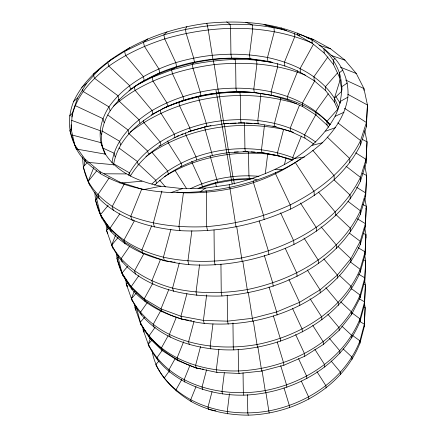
<?xml version="1.0" encoding="UTF-8"?>
<svg xmlns="http://www.w3.org/2000/svg" width="437" height="437" viewBox="0 0 437 437"><rect width="100%" height="100%" fill="white"/><g stroke="black" fill="none" stroke-linecap="round" stroke-linejoin="round"><path stroke-width="0.66" d="M152.065 350.578C155.364 372.979 172.61 390.132 191.171 401.505C208.596 411.233 228.436 415.101 248.254 415.15C294.696 413.986 342.428 387.679 359.951 343.198L359.957 340.855L364.338 324.139L365.141 307.528L364.272 302.196M150.317 338.571L148.23 344.263C164.476 380.201 206.472 395.949 243.841 395.141C291.763 393.639 341.406 367.211 360.017 321.37L360.022 318.841L364.567 301.863L365.398 285.033L364.638 280.51M141.08 324.86L135.011 307.746L136.147 306.703L141.08 324.86L149.864 338.489L162.203 350.589L177.832 360.601L196.295 368.014L216.965 372.4L239.061 373.46L261.681 371.062L283.886 365.245L304.742 356.237L323.402 344.438L339.161 330.35L351.501 314.596L360.088 297.799L360.093 295.062L364.819 277.845L365.676 260.813L364.66 254.935M134.274 291.097L131.422 298.668C148.848 336.932 194.722 350.873 233.861 349.884C285.044 347.53 338.965 321.048 360.164 272.278L360.175 269.312L365.086 251.854L365.971 234.647L364.677 227.409M116.384 253.061C117.466 266.565 124.097 279.079 132.192 289.693C150.547 310.15 177.455 320.064 204.183 323.396C264.625 328.821 333.781 302.328 360.246 244.551L360.257 241.322L365.381 223.657L366.299 206.297L364.824 198.354M115.636 234.986L111.681 245.141C130.581 285.771 180.984 297.307 221.974 295.98C276.818 292.364 335.889 266.352 360.339 214.316L360.35 210.792L365.698 192.952L366.648 175.472L364.726 165.525M94.949 192.285C95.097 206.925 102.225 220.68 111.244 231.856C131.444 252.881 160.543 261.747 188.85 264.642C224.957 267.094 261.331 259.862 294.014 244.409C321.577 230.288 347.027 209.755 360.438 181.224L360.449 177.356L366.048 159.379L367.031 141.845L364.748 130.576M82.795 156.834C82.222 172.32 89.432 187.118 99.243 198.72C120.541 219.931 150.831 228.043 179.984 230.649C217.976 232.692 256.12 225.017 290.621 209.072C319.245 194.7 346.131 174.139 360.547 144.844L360.563 140.577L366.424 122.535L367.451 105.011L363.928 88.52L356.264 73.465L344.962 60.159L330.547 48.802L313.558 39.532L298.957 34.091M363.912 90.344L363.928 88.52L345.591 80.042M359.951 343.198L364.316 326.51L364.338 324.139L359.684 321.485M360.017 321.37L364.54 304.42L364.567 301.863L359.29 298.81M360.088 297.799L364.791 280.603L364.819 277.845L358.487 274.119M360.164 272.278L365.053 254.847L365.086 251.854L358.089 247.67M360.246 244.551L365.343 226.907L365.381 223.657L357.302 218.735M360.339 214.316L365.66 196.497L365.698 192.952L356.526 187.249M360.438 181.224L366.004 163.263L366.048 159.379L355.745 152.841M360.547 144.844L366.381 126.806L366.424 122.535L344.536 108.321M107.802 229.212L107.83 226.552M364.54 304.42L365.398 285.033L363.546 284.208M365.053 254.847L365.971 234.647L363.529 233.489M365.343 226.907L366.299 206.297L362.688 204.527M96.785 194.804L96.67 198.791L100.466 214.72L110.288 229.212L124.447 242.109L142.686 252.815L164.481 260.78L169.108 261.397M229.234 187.642L229.321 184.693C270.793 175.39 313.739 154.922 335.081 116.324C341.466 102.739 343.744 87.329 339.38 72.777C334.321 59.011 324.729 47.354 312.013 39.991C280.106 22.91 242.371 19.829 206.865 23.303C171.288 27.864 136.415 40.384 107.639 62.07C93.644 72.591 81.151 85.395 73.673 101.417C67.948 115.39 67.893 131.133 74.667 144.756C79.201 157.364 90.186 166.109 100.663 173.768C122.049 186.222 146.553 191.302 171.047 192.58C224.924 193.613 281.357 179.208 322.309 142.773C334.802 130.237 345.306 115.084 347.868 97.205C349.021 83.035 344.159 69.193 334.911 58.471L324.019 48.66L324.188 53.052L333.431 64.436L339.483 77.212L341.854 90.448M84.51 165.541L84.762 160.242M364.316 326.51L365.141 307.528L363.912 306.993M364.791 280.603L365.676 260.813L363.262 259.704M365.66 196.497L366.648 175.472L362.475 173.363M366.004 163.263L367.031 141.845L362.289 139.354M366.381 126.806L367.451 105.011L347.896 94.343M228.791 152.316L228.77 152.617C201.697 156.014 174.571 166.027 154.627 185.13M229.321 184.693L205.499 188.118L182.393 188.604L160.958 186.233L143.374 189.647L119.601 182.021L99.915 171.61L84.854 158.986L74.667 144.756L71.16 129.046L72.28 113.309L77.562 97.997L86.477 83.511L98.483 70.149L113.046 58.148M229.452 393.748L227.235 411.752L227.792 413.888M265.33 173.396L267.69 154.064L280.969 156.402M218.893 349.25L216.31 369.888L216.965 372.4M224.334 372.788L221.991 391.656L222.591 393.972M212.956 323.915L210.137 346.23L210.847 348.955M206.663 294.866L203.402 320.414L204.183 323.396M199.578 264.62L196.022 292.14L196.879 295.412M191.865 230.769L187.91 261.031L188.85 264.642M300.743 158.686C267.056 182.999 224.684 193.788 183.42 192.832L178.941 226.656L179.984 230.649M113.483 165.142C117.919 136.885 143.445 117.919 167.715 106.393C194.787 94.468 224.842 89.842 254.268 92.573L256.606 92.644M112.03 162.766C114.915 139.682 133.28 122.349 152.049 110.55C172.178 98.735 194.858 91.863 217.97 89.115C257.825 85.078 302.47 93.562 330.121 124.725M105.355 154.583C98.008 140.55 102.012 123.6 110.173 110.829C122.327 93.338 140.594 81.353 159.784 72.777C194.787 58.121 234.101 54.385 271.262 62.01M212.071 391.536L207.946 407.289L208.58 409.425L215.807 410.791M293.424 132.296L283.624 129.39L277.561 152.557L277.894 155.676L292.402 160.335M284.389 164.58L286.109 157.997M200.561 346.508L195.552 365.512L196.295 368.014L200.938 368.817M206.581 369.773L201.998 387.226L202.681 389.536M186.938 293.588L180.929 316.224L181.808 319.19L189.046 320.316M194.055 321.135L188.555 341.925L189.363 344.646M179.307 262.888L172.588 288.098L173.549 291.353M161.914 191.073L153.294 223.088L154.474 227.049M170.889 229.31L163.416 257.196L164.481 260.78M71.947 116.985C76.098 95.556 92.109 79.004 108.835 66.14C125.894 54.112 144.931 45.322 164.754 38.931C212.666 24.816 265.953 23.434 312.504 43.203M337.845 109.578L334.534 102.203L334.414 98.172L340.177 79.813M337.85 122.841L360.563 140.577C346.022 169.955 318.966 190.516 290.223 204.909C263.866 217.009 235.576 224.285 206.679 226.639C180.973 227.846 154.993 225.355 130.767 216.266C113.631 208.864 97.555 197.966 88.181 181.404L93.797 167.518M141.703 189.161L130.767 216.266L132.045 220.199L133.372 219.991M151.655 225.771L141.812 250.144L142.975 253.706M160.636 259.103L151.836 280.882L152.895 284.121M168.769 289.611L160.974 308.899L161.936 311.86M176.411 317.054L169.332 334.545L170.217 337.26M183.644 341.723L177.018 358.1L177.832 360.601M190.133 364.911L184.097 379.813L184.851 382.124M299.482 105.219L290.223 128.085L290.518 131.455L304.928 138.13L313.777 144.03M196.011 386.652L190.647 399.899L191.171 401.505M301.41 136.071L292.763 157.413L292.965 159.756L277.894 155.676L262.937 152.737M128.265 175.155C143.664 146.269 175.499 130.537 206.226 123.272C243.185 115.614 284.662 119.257 315.804 142.118M186.828 26.641L185.386 29.366L186.173 33.398L193.689 58.072L194.438 61.972L192.231 64.392L171.61 69.92L152.076 77.344L135.869 85.625M124.266 184.004L112.112 206.657L113.473 210.563M134.345 220.865L123.829 240.334L125.064 243.873M143.729 253.941L134.487 270.945L135.607 274.174M152.535 283.673L144.21 298.892L145.242 301.847M160.548 311.013L153.13 324.511L154.075 327.231M313.444 44.268L300.137 68.44L300.41 72.422L314.165 80.676L325.68 90.65L334.534 102.203M168.19 335.665L161.335 348.087L162.203 350.589M314.935 80.484L302.508 102.946L302.759 106.606L315.978 115.002L327.04 125.102L328.586 127.222M175.046 358.777L168.906 369.844L169.709 372.155M315.94 114.499L304.693 134.749L304.928 138.13M181.847 379.349L175.92 389.99L176.291 391.066M109.184 177.881L97.839 194.836L99.243 198.72M119.814 213.819L109.966 228.322L111.244 231.856M129.773 246.097L121.016 258.83L122.18 262.053M300.41 72.422C266.98 55.592 227.988 57.624 192.231 64.392L192.957 68.112L200.206 91.961L200.9 95.561L198.556 96.752L199.228 100.193L206.226 123.272L206.865 126.604C176.848 133.607 146.668 148.919 130.335 176.1L129.303 172.757L113.407 163.596M138.808 275.698L131.122 286.738L132.192 289.693M147.411 302.409L140.403 312.368L141.386 315.082M327.958 56.837L313.952 76.677L314.165 80.676M155.119 327.308L148.957 335.982L149.864 338.489M328.307 93.764L315.787 111.326L315.978 115.002M162.367 350.141L156.861 357.81L157.702 360.132M169.277 371.029L164.192 378.049L164.388 378.589M88.181 181.404L96.648 170.872M108.136 205.395L100.466 214.72C113.358 238.056 138.463 250.8 163.416 257.196C189.15 262.795 215.692 262.429 241.563 257.945C289.267 248.014 338.276 222.854 360.449 177.356L345.967 166.175M118.137 237.449L111.681 245.141C124.081 268.1 148.154 281.423 172.588 288.098C197.076 293.866 222.46 293.811 247.189 289.589C293.189 280.221 339.839 254.908 360.35 210.792L348.027 201.381M127.637 266.39L121.961 273.021C134.11 296.352 157.32 311.313 181.808 319.19M136.311 293.058L131.422 298.668C155.184 342.389 211.754 352.479 256.961 344.525C299.897 336.108 342.357 310.767 360.175 269.312L350.43 262.014M337.49 72.968L325.521 86.635L325.68 90.65M196.295 368.014C172.981 359.941 151.519 344.717 140.151 322.342L144.565 317.36M327.04 125.102L326.892 121.42L338.019 108.922M151.858 340.237L148.23 344.263C169.78 385.745 222.122 398.216 265.155 390.574C305.408 382.921 344.296 357.837 360.022 318.841L351.905 312.859M71.16 129.046L69.767 130.587L76.24 149.006L105.454 154.163C117.602 173.128 139.764 181.863 160.958 186.233M158.904 361.153L155.736 364.616C176.346 405.012 226.765 418.389 268.771 410.911C307.812 403.591 345.099 378.704 359.957 340.855L352.451 335.37M87.307 162.564L83.167 166.972L89.607 185.261M151.885 184.021C188.74 148.181 248.129 139.463 295.188 158.582M98.571 196.841L95.375 200.124L101.766 218.238M109.212 227.803L106.552 230.463L112.872 248.358M69.549 115.974L72.28 113.309M166.994 31.846L163.864 34.894L143.434 42.28L124.54 51.386L107.639 62.07L108.835 66.14L129.56 85.597L130.647 89.525L128.959 90.574M118.017 255.164L118.023 257.153L116.81 258.322L123.054 275.976M334.911 58.471L333.3 60.022L333.431 64.436M127.44 282.897L126.271 284.001L132.422 301.393M338.577 107.382L334.414 98.172L341.406 91.623M113.604 106.093C141.309 81.555 177.963 69.412 214.163 64.594C244.835 61.568 276.774 63.447 305.539 75.246M143.855 329.105L143.123 329.766L149.093 346.601M73.673 101.417L77.562 97.997M81.719 87.351L86.477 83.511M342.865 69.98L339.38 72.777L339.483 77.212M147.782 38.882L143.434 42.28L144.428 46.322L158.86 68.871L159.784 72.777L152.076 77.344L152.994 81.069L166.863 102.793L167.715 106.393L164.924 107.595M98.483 70.149L93.201 74.137L94.496 78.234L117.974 95.769L119.132 99.718L118.006 100.472M145.925 156.55C184.949 128.057 236.734 119.52 283.624 129.39M129.647 47.682L124.54 51.386L125.643 55.439L143.325 76.568L144.33 80.484L137.988 84.314M130.221 132.121C176.575 96.561 240.907 86.51 296.461 103.689M200.108 191.898L205.499 188.118M347.349 82.986L341.887 86.663L341.947 89.836M130.1 89.563L132.919 87.69M134.044 86.936L136.863 85.062M247.774 151.612L228.77 152.617L224.126 123.321L223.87 123.802L206.149 126.643L188.609 131.553L190.466 131.176L189.751 127.844L179.52 105.694L178.76 102.258L183.813 100.155L183.043 96.555L172.429 73.64L171.61 69.92L176.619 66.566L175.778 62.666L164.754 38.931L163.864 34.894C203.478 23.336 246.326 20.222 286.552 30.535M164.536 176.564C195.006 157.5 232.14 150.557 267.69 154.064M347.868 97.205L340.51 101.318L340.538 102.591M152.557 114.09L159.642 110.337M160.827 109.709L163.777 108.147M139.113 83.565C172.741 64.589 211.978 55.898 250.472 58.88M151.257 114.969L152.972 114.155L152.049 110.55L135.077 90.273L134.066 86.542M335.081 116.324L344.023 112.249M198.016 188.516C215.201 181.322 234.09 178.176 252.679 178.782M190.543 188.615C211.688 178.547 235.598 174.226 258.928 176.335M176.723 136.366L178.602 135.607M181.104 134.591L182.983 133.831M163.17 108.458C192.335 95.67 224.651 90.279 256.393 92.606M164.995 107.589C198.174 92.934 235.86 87.755 271.497 95.348C293.287 99.237 314.848 108.168 330.082 124.692M159.046 145.92L160.942 145.215L160.089 141.883L143.778 122.387L143.314 120.667M325.56 131.193L335.534 127.631M171.047 192.58L182.393 188.604M198.529 188.5L215.474 183.322L233.746 180.039L250.985 179.001M173.931 137.742L175.035 137.42L174.248 134.093L160.898 113.139L160.193 110.271M244.185 122.89L223.87 123.802L219.614 96.73L219.03 93.283L218.587 92.72L214.163 64.594L212.868 59.093L208.263 29.825L206.865 23.303M312.105 145.379L322.309 142.773M207.045 126.277L208.356 126.053M209.673 125.823L210.984 125.594M180.503 166.377L181.814 166.153L181.087 163.067L168.218 142.828L167.742 140.916M295.09 158.325L304.496 157.02M121.956 182.939L141.998 181.224M226.677 21.85L230.02 24.243L230.605 28.296L230.933 54.095L231.512 58.012L235.09 59.427L235.63 63.168L235.969 88.094L236.504 91.71L239.776 91.934L240.274 95.392L240.618 119.509L241.115 122.852L258.223 123.797L274.818 126.664L276.124 126.588M223.93 123.698L228.671 123.436M230.031 123.365L236.133 123.032M238.165 122.917L241.557 122.737M206.149 126.643L206.865 126.604M234.232 152.049L238.312 151.847M243.076 151.612L245.796 151.475M104.022 173.789L126.167 173.921M275.081 169.49L282.521 169.682M246.157 123.005L252.073 123.354M254.044 123.469L258.644 123.737L258.223 123.797L257.797 120.443L260.796 96.238L260.452 93.343M277.894 155.676L261.883 152.732L245.386 151.721L244.928 148.618L244.578 125.266L244.212 122.699M251.073 151.841L255.028 152.109M257.666 152.294L262.287 152.611M88.673 162.438L113.904 164.744M176.756 192.078L183.42 192.832M170.435 261.577L172.418 261.839M173.74 262.02L175.062 262.195M245.856 22.287L252.286 24.805L252.766 28.875L249.494 54.854L249.991 58.782L256.492 60.137L272.612 62.382M190.363 320.523L191.679 320.725M302.759 106.606L287.797 100.035L271.497 95.348L254.268 92.573L253.81 88.951L256.94 63.889L256.492 60.137M202.265 369.047L203.593 369.281M72.635 135.153L100.871 142.642L105.454 154.163M284.219 29.661L264.003 24.592L273.933 27.526L274.321 31.617L267.488 57.493L267.903 61.437M299.82 35.747L281.647 28.968L281.554 27.892M306.359 37.549L313.558 39.532M319.152 45.361L330.547 48.802M272.906 126.014L290.518 131.455M331.115 55.423L344.962 60.159M71.69 120.383L100.078 130.647L101.4 134.662M340.407 67.194L356.264 73.465M252.854 178.405L257.103 180.088M102.908 148.083L113.953 153.108L115.122 156.763M75.126 105.568L102.87 118.596L104.148 122.584M324.188 53.052L312.187 43.263L297.854 35.206L297.706 33.043M101.952 130.909L119.558 141.211L120.683 144.849M118.995 148.012L137.256 161.428L138.234 164.771M351.332 288.562L360.093 295.062C340.128 342.504 288.18 368.992 238.504 370.937C200.763 371.909 158.582 357.592 140.151 322.342M107.77 114.975L128.019 129.975L129.079 133.596M349.507 233.2L360.257 241.322L350.873 258.682L337.353 275.081L320.064 289.846L299.569 302.322L276.665 311.958L252.302 318.322L227.524 321.157L203.402 320.414L180.929 316.224L160.974 308.899L144.21 298.892L131.122 286.738L121.961 273.021L118.023 257.153M343.138 348.873L351.976 357.105L352.003 359.416M138.332 163.951L155.643 180.06L156.495 183.147M341.805 326.106L351.73 335.381L351.763 337.877M128.593 133.29L147.635 151.06L148.558 154.398M340.685 301.792L351.468 311.892L351.501 314.596M339.522 275.452L351.184 286.41L351.217 289.349M337.992 246.539L350.873 258.682L350.906 261.883M336.179 214.807L350.529 228.387L350.572 231.894M334.125 179.924L350.157 195.159L350.201 199.004M327.215 137.038L349.747 158.538L349.797 162.788M312.81 150.323L334.108 175.723L334.245 179.951M318.507 192.078L335.299 212.109L335.425 215.933M321.058 226.792L336.375 245.075L336.49 248.549M323.795 258.89L337.353 275.081L337.457 278.249M325.822 287.661L338.254 302.513L338.347 305.414M327.854 314.274L339.074 327.684L339.161 330.35M329.361 338.347L339.833 350.862L339.91 353.325M331.049 360.94L340.532 372.28L340.609 374.558M151.83 152.092L167.529 170.867L168.321 173.953M159.729 180.17L165.35 186.889M334.414 98.172C319.666 75.186 293.402 63.043 267.488 57.493C237.067 51.648 205.401 53.795 175.778 62.666C150.159 71.002 124.835 84.407 108.95 106.863C101.553 118.503 97.369 133.29 102.22 146.685M326.892 121.42L329.613 125.124M335.955 96.73L340.303 103.449M295.456 162.728L314.039 191.417L314.296 195.612M300.421 202.992L316.246 227.508L316.481 231.293M303.977 237.985L318.245 260.157L318.458 263.593M307.277 269.924L320.064 289.846L320.255 292.976M310.002 298.651L321.719 316.951L321.894 319.818M312.81 325.478L323.238 341.8L323.402 344.438M314.837 349.289L324.636 364.666L324.789 367.091M316.967 371.69L325.931 385.773L326.068 388.018M175.013 170.397L186.703 188.817M280.587 212.857L293.653 240.656L294.014 244.409M285.203 248.292L296.756 272.972L297.078 276.37M288.901 279.445L299.569 302.322L299.864 305.419M292.533 308.446L302.136 329.105L302.409 331.94M295.685 334.638L304.491 353.642L304.742 356.237M298.542 358.651L306.654 376.197L306.883 378.595M301.29 381.037L308.653 397.009L308.866 399.221M135.945 310.275L135.011 307.746L134.683 304.48M84.854 158.986L86.018 162.198M99.915 171.61L100.663 173.768M82.309 89.121L83.096 91.475L108.95 106.863L110.173 110.829M119.601 182.021L119.951 183.108M259.146 220.86L268.4 250.958L268.902 254.673M264.309 255.443L272.732 282.93L273.185 286.295M269.034 286.978L276.665 311.958L277.08 315.017M273.387 315.896L280.254 338.435L280.63 341.231M277.216 341.881L283.537 362.677L283.886 365.245M280.718 365.703L286.557 384.959L286.88 387.324M284.017 387.914L289.343 405.509L289.638 407.694M216.435 186.512L215.255 182.213M118.574 99.232L119.121 101.1L138.971 119.672L139.966 123.289M207.57 230.676L206.679 226.639L206.395 192.378L206.013 190.554M215.135 264.964L214.332 261.326L214.032 229.96M221.974 295.98L221.248 292.681L220.942 264.074M228.19 324.161L227.524 321.157L227.224 295.215M233.861 349.884L233.254 347.136L232.954 322.981M239.061 373.46L238.504 370.937L238.214 349.278M243.841 395.141L243.327 392.819L243.048 372.766M248.254 415.15L247.779 413.003L247.511 394.677M185.523 132.843L186.086 135.399L195.967 156.828L196.628 159.92M191.799 161.215L192.193 162.996L201.736 183.753L202.353 186.626M204.412 126.73L212.398 155.375M210.093 155.785L217.539 182.12M366.015 208.241L366.261 209.563M365.589 235.685L365.938 237.657M236.056 226.994L229.758 187.151M242.218 261.616L236.745 226.841M247.784 292.916L242.786 261.184M252.843 321.348L248.298 292.506M257.453 347.295L253.345 321.233M261.681 371.062L257.896 347.027M265.57 392.912L262.063 370.674M269.159 413.074L265.942 392.721M215.982 90.295L232.173 184.043M229.064 152.437L233.325 179.405M233.56 178.924L234.358 183.972M365.146 286.273L365.37 287.617M249.363 178.558L248.937 175.669L248.413 151.841M253.209 180.885L253.471 182.742L263.604 215.578L264.161 219.691M261.883 152.732L261.49 149.623L264.369 126.211L264.216 124.922M275.43 172.615L275.567 173.866L290.223 204.909L290.621 209.072M143.839 330.754L143.986 332.109L143.123 329.766L142.828 327.051M271.497 95.348L271.115 91.715L277.67 66.812L277.369 63.665M274.818 126.664L274.463 123.305L280.762 99.303L280.592 97.555M127.151 285.421L127.276 286.732L126.271 284.001L125.851 279.412M284.853 65.987L284.509 62.027L294.817 36.55L294.604 33.611M287.797 100.035L287.48 96.386L297.373 71.947L297.28 70.685M107.639 232.358L107.731 233.675L106.552 230.463L106.098 223.897M96.593 202.32L96.67 203.631M312.013 39.991L312.187 43.263M71.144 124.818L71.236 130.144"/></g></svg>
